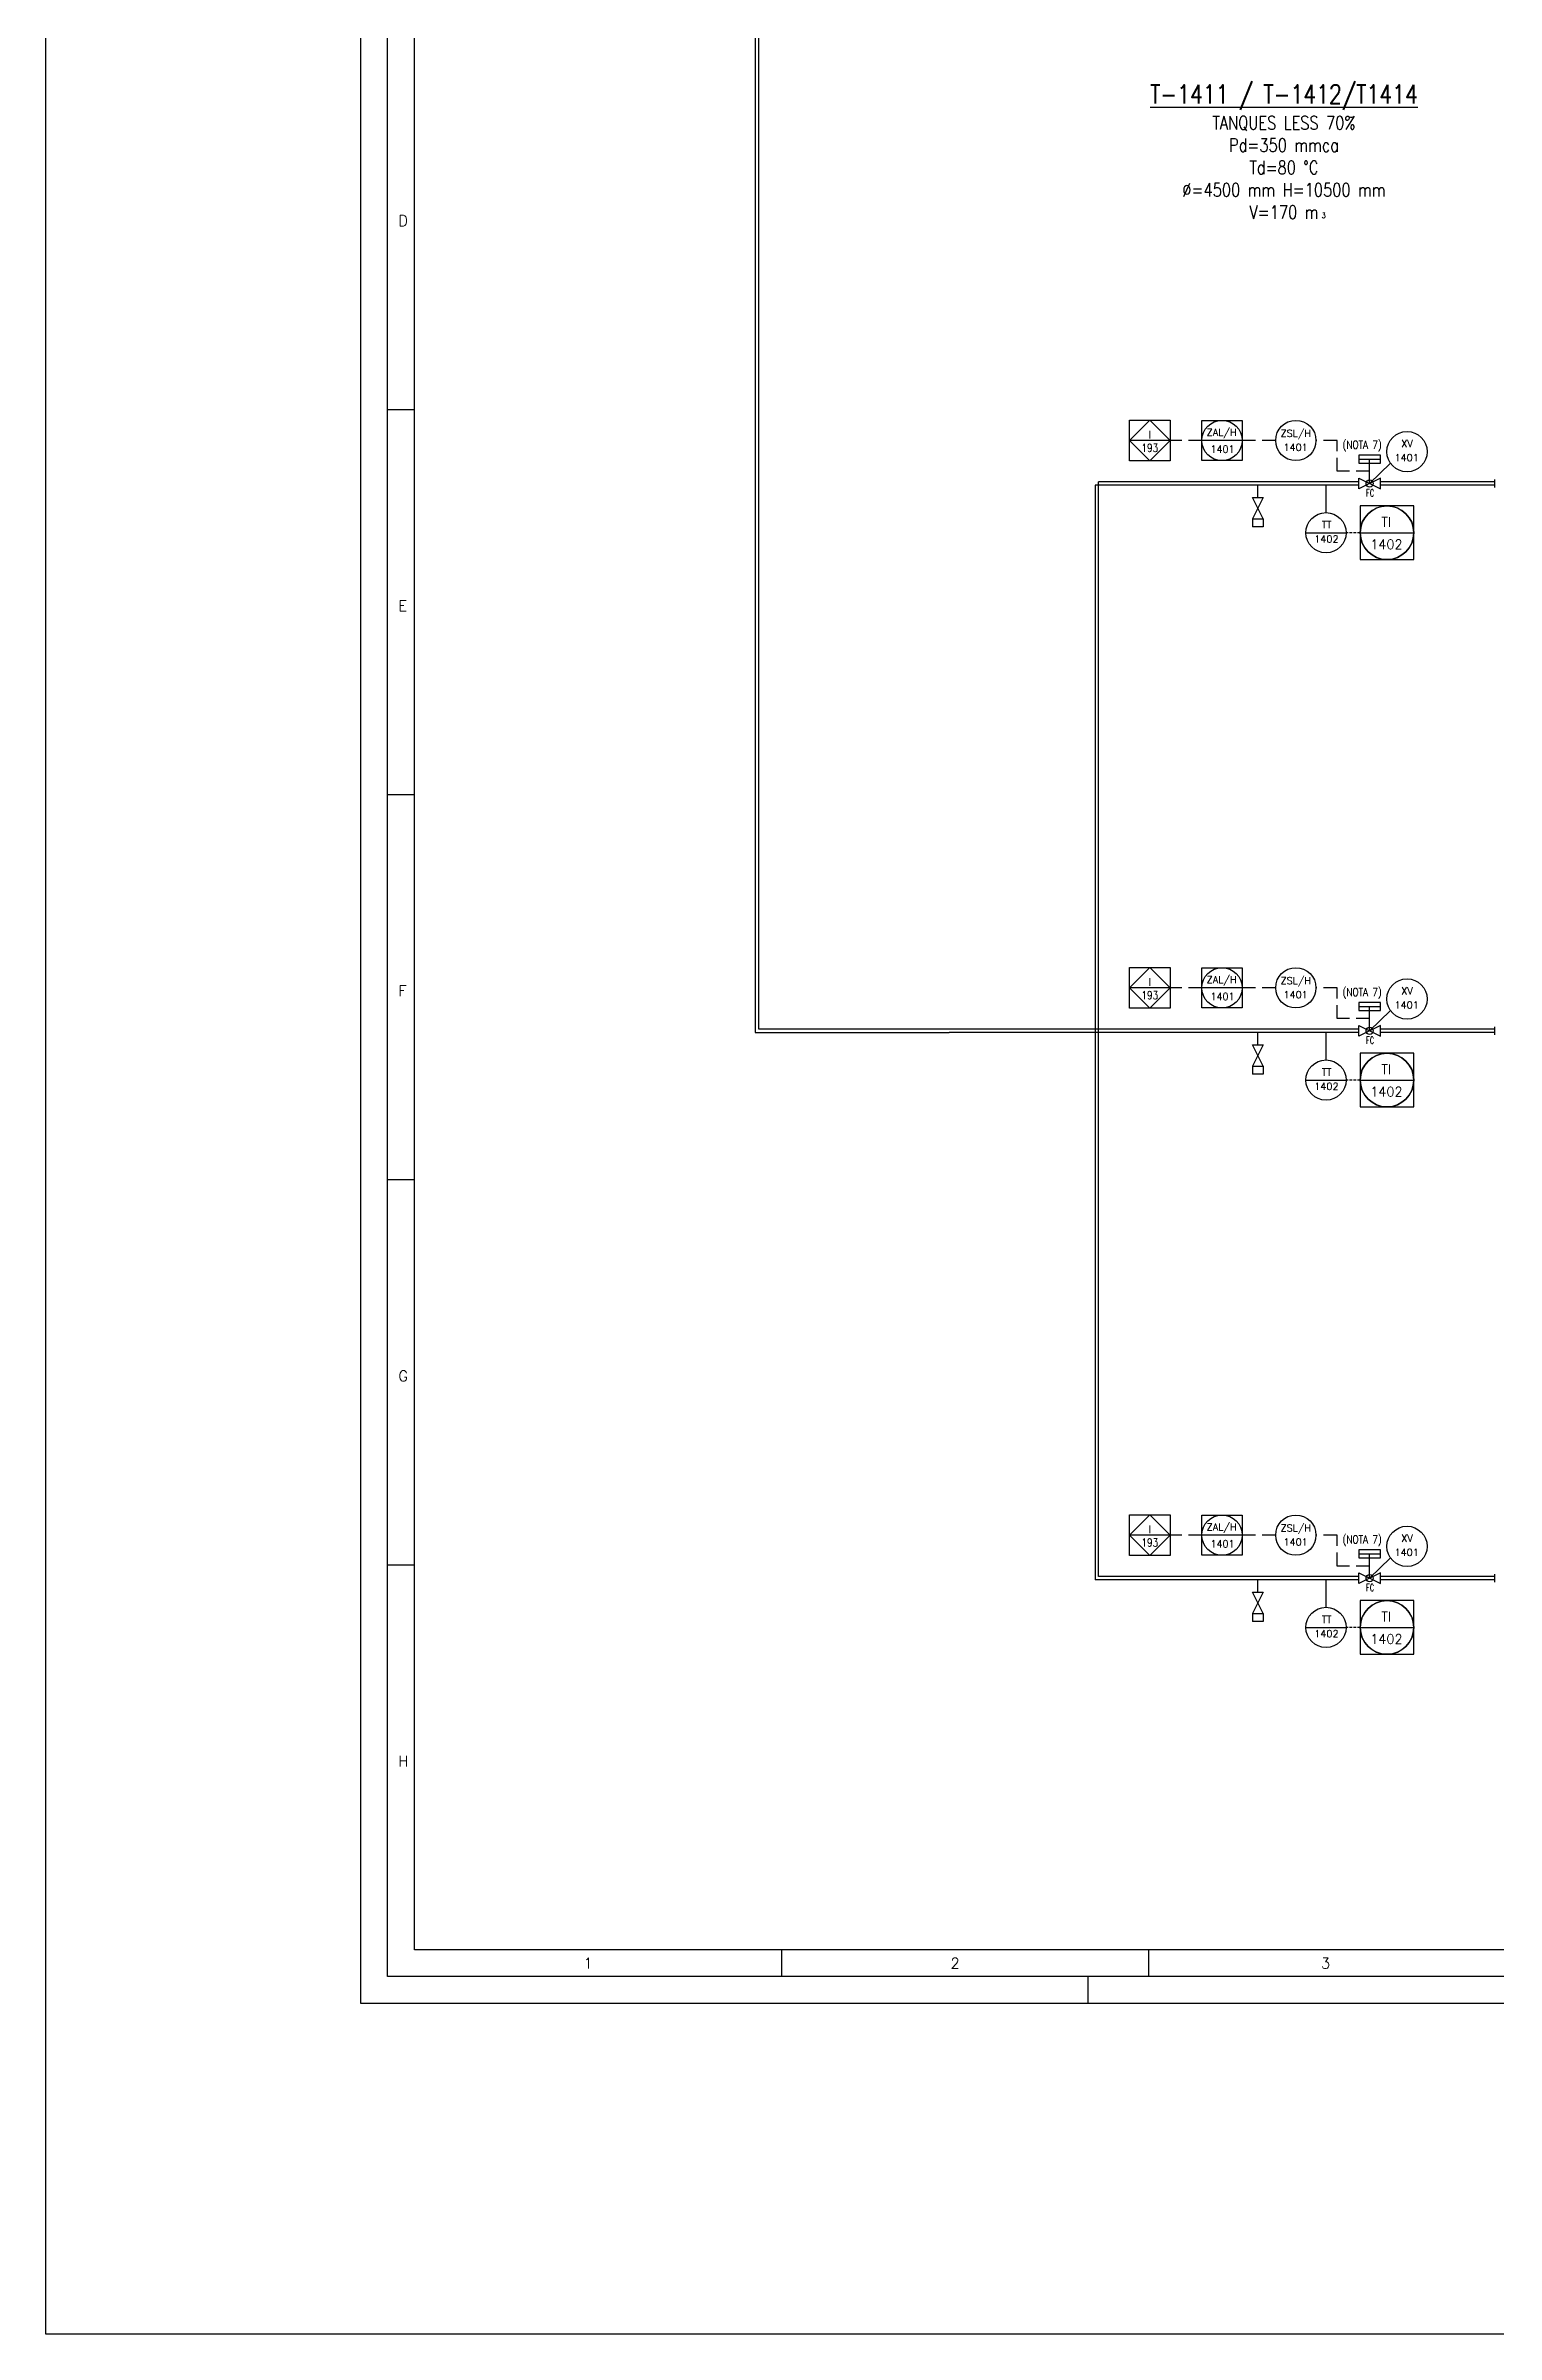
# Model space of a CAD drawing. Header units: millimetres. Extents: x 108 to 2962, y 3858 to 4561.
# Drawn here: x 107.7 to 378.1, y 3857.6 to 4283.9 of the extents above; entities that cross this region are included whole.
import ezdxf
from ezdxf.enums import TextEntityAlignment as Align

# ---------------------------------------------------------------- set-up
doc = ezdxf.new("R2010")
doc.units = ezdxf.units.MM
doc.linetypes.add('TRAZOS', pattern=[0.75, 0.5, -0.25])
doc.layers.add('-FNX_TUBERÍA', color=1, linetype='TRAZOS', true_color=0xff0000)
doc.layers.add('TUBERÍA3', color=1, linetype='Continuous', true_color=0xff0000)
for name, color, linetype in [('CAJETIN', 1, 'Continuous'), ('FORMATO', 7, 'Continuous'), ('INSTRUMENTOS', 1, 'Continuous'), ('TEX', 7, 'Continuous'), ('TEXTO-INSTRUMENTACION', 7, 'Continuous'), ('TEXTO-VALVULAS Y ACCESORIOS', 7, 'Continuous'), ('TUBERIA', 5, 'Continuous'), ('VALVULAS Y ACCESORIOS', 1, 'Continuous')]:
    doc.layers.add(name, color=color, linetype=linetype)
doc.styles.add('PY', font='ROMANS.shx')
doc.styles.add('PY1', font='ROMANS.shx', dxfattribs={"width": 0.8})
doc.styles.add('PY3', font='ROMANS.shx', dxfattribs={"width": 0.6})
doc.styles.add('TXT', font='txt')
doc.linetypes.add('SEÑAL_MECANICA2', pattern='A,4.411183,["o",PY,S=4.130212,R=360,X=0,Y=-1.374288],0.588817,-0.374158,["",PY,S=2,R=360,X=0,Y=-0.688262],-2.183682', length=7.55784)

# ---------------------------------------------------------------- blocks, each defined once
blk = doc.blocks.new('VALV GLOB-V')
at = {"layer": 'INSTRUMENTOS', "color": 1, "flags": 128}
blk.add_lwpolyline([(5.7, -1.43), (5.7, 1.43), (0, -1.43), (0, 1.43)], close=True, dxfattribs=at)
at = {"layer": 'INSTRUMENTOS', "color": 1}
blk.add_circle((2.85, 0), 0.95, dxfattribs=at)
at = {"layer": 'INSTRUMENTOS', "color": 7, "linetype": 'SEÑAL_MECANICA2', "style": 'PY'}
blk.add_attdef('REF.', text='', height=2, dxfattribs=at).set_placement((3, -3.37), align=Align.MIDDLE)
blk = doc.blocks.new('SEÑAL CIR')
at = {"color": 1}
blk.add_circle((0, 5.7), 5.7, dxfattribs=at)
at = {"layer": 'INSTRUMENTOS', "linetype": 'Continuous', "style": 'PY', "flags": 4}
for p in [(0.18, 6.94), (0.13, 2.95)]:
    blk.add_attdef('---', text='', height=2, dxfattribs=at).set_placement(p, align=Align.CENTER)
blk = doc.blocks.new('SEÑAL CIRCU MARCO')
at = {"color": 1, "linetype": 'Continuous', "ltscale": 0.5}
blk.add_line((5.7, 5.7), (-5.7, 5.7), dxfattribs=at)
at = {"color": 1, "flags": 128}
blk.add_lwpolyline([(5.7, 0), (-5.7, 0), (-5.7, 11.4), (5.7, 11.4)], close=True, dxfattribs=at)
at = {"color": 1}
blk.add_circle((0, 5.7), 5.7, dxfattribs=at)
at = {"style": 'PY'}
for tag, p in [('XXX', (0.18, 7.98)), ('YYY', (0.13, 3.24))]:
    blk.add_attdef(tag, text='', height=2, dxfattribs=at).set_placement(p, align=Align.MIDDLE)
blk = doc.blocks.new('SECUENCIA PROGRAMADA EN SISTEMA DE CONTROL PLC')
at = {"layer": 'INSTRUMENTOS'}
blk.add_line((-5, 5), (5, 5), dxfattribs=at)
at = {"layer": 'INSTRUMENTOS', "flags": 128}
for points in [[(0, 0), (-5, 5), (0, 10), (5, 5)], [(-5, 0), (5, 0), (5, 10), (-5, 10)]]:
    blk.add_lwpolyline(points, close=True, dxfattribs=at)
at = {"layer": 'TEXTO-INSTRUMENTACION', "linetype": 'Continuous', "style": 'PY1', "width": 0.8}
for tag, p in [('XXX', (0.01, 6.43)), ('YYY', (0.01, 3.17))]:
    blk.add_attdef(tag, text='', height=2, dxfattribs=at).set_placement(p, align=Align.MIDDLE_CENTER)
blk = doc.blocks.new('VALV TIPO COMPUERTA')
at = {"layer": 'VALVULAS Y ACCESORIOS', "flags": 128}
blk.add_lwpolyline([(0, -1.33), (0, 1.33), (5.33, -1.33), (5.33, 1.33)], close=True, dxfattribs=at)
at = {"layer": 'TEXTO-VALVULAS Y ACCESORIOS', "linetype": 'SEÑAL_MECANICA2', "style": 'PY1', "width": 0.8}
blk.add_attdef('REF.', text='', height=2, dxfattribs=at).set_placement((2.94, -3.07), align=Align.MIDDLE)
blk = doc.blocks.new('TAPA ROSCADA S.W.')
at = {"layer": 'VALVULAS Y ACCESORIOS', "ltscale": 0.1}
for p, q in [((-0.75, 1), (0.75, 1)), ((0.75, 1), (0.75, -1)), ((-0.75, -1), (0.75, -1))]:
    blk.add_line(p, q, dxfattribs=at)
blk = doc.blocks.new('MARCO-A1')
at = {"layer": 'FORMATO', "color": 5}
for p, q in [((5, 297), (10, 297)), ((5, 225.25), (10, 225.25)), ((5, 153.5), (10, 153.5)), ((5, 81.75), (10, 81.75)), ((78.42, 10), (78.42, 5)), ((146.83, 10), (146.83, 5))]:
    blk.add_line(p, q, dxfattribs=at)
at = {"layer": 'FORMATO', "color": 1, "linetype": 'Continuous'}
blk.add_line((135.5, 5), (135.5, 0), dxfattribs=at)
at = {"layer": 'FORMATO', "color": 1}
blk.add_lwpolyline([(0, 594), (841, 594), (841, 0), (0, 0)], close=True, dxfattribs=at)
at = {"layer": 'FORMATO', "color": 5}
blk.add_lwpolyline([(5, 589), (836, 589), (836, 5), (5, 5)], close=True, dxfattribs=at)
at = {"layer": 'FORMATO', "color": 8, "linetype": 'Continuous'}
blk.add_lwpolyline([(10, 584), (831, 584), (831, 10), (10, 10)], close=True, dxfattribs=at)
at = {"layer": 'FORMATO', "color": 1, "style": 'PY'}
for s, p in [('D', (7, 331.17)), ('E', (7, 259.42)), ('F', (7, 187.67)), ('G', (7, 115.92)), ('H', (7, 44.17)), ('1', (41.52, 6.5)), ('2', (109.93, 6.5)), ('3', (178.99, 6.5))]:
    blk.add_text(s, height=2, dxfattribs=at).set_placement(p)

msp = doc.modelspace()

# ---------------------------------------------------------------- linework, layer by layer
at = {"layer": '-FNX_TUBERÍA'}
for points in [[(352.74, 4193.22), (350.12, 4193.22)], [(352.74, 4091.24), (350.12, 4091.24)], [(352.74, 3989.26), (350.12, 3989.26)]]:
    msp.add_lwpolyline(points, dxfattribs=at)
at = {"color": 1}
for p, q in [((354.5, 4202.39), (358.38, 4206.21)), ((346.37, 4196.97), (346.37, 4202.09)), ((342.62, 4193.22), (350.12, 4193.22)), ((354.5, 4100.41), (358.38, 4104.23)), ((346.37, 4094.99), (346.37, 4100.11)), ((342.62, 4091.24), (350.12, 4091.24)), ((354.5, 3998.43), (358.38, 4002.25)), ((346.37, 3993.01), (346.37, 3998.13)), ((342.62, 3989.26), (350.12, 3989.26))]:
    msp.add_line(p, q, dxfattribs=at)
at = {"color": 2}
msp.add_lwpolyline([(107.7, 4560.78), (1052.9, 4560.78), (1052.9, 3857.56), (107.7, 3857.56)], close=True, dxfattribs=at)
at = {"layer": 'CAJETIN', "color": 1, "linetype": 'TRAZOS', "ltscale": 5}
for p, q in [((323.23, 4210.41), (317.29, 4210.41)), ((336.99, 4210.41), (330.73, 4210.41)), ((348.43, 4210.41), (344.49, 4210.41)), ((348.43, 4204.66), (348.43, 4210.41)), ((354.5, 4204.66), (348.43, 4204.66)), ((323.23, 4108.43), (317.29, 4108.43)), ((336.99, 4108.43), (330.73, 4108.43)), ((348.43, 4108.43), (344.49, 4108.43)), ((348.43, 4102.68), (348.43, 4108.43)), ((354.5, 4102.68), (348.43, 4102.68)), ((323.23, 4006.45), (317.29, 4006.45)), ((336.99, 4006.45), (330.73, 4006.45)), ((348.43, 4006.45), (344.49, 4006.45)), ((348.43, 4000.7), (348.43, 4006.45)), ((354.5, 4000.7), (348.43, 4000.7))]:
    msp.add_line(p, q, dxfattribs=at)
at = {"layer": 'TUBERIA', "color": 4, "linetype": 'Continuous'}
for p, q in [((352.5, 4202.09), (303.36, 4202.09)), ((366.02, 4202.09), (356.5, 4202.09)), ((366.02, 4202.09), (356.5, 4202.09)), ((366.02, 4202.09), (356.5, 4202.09)), ((373.49, 4202.09), (366.02, 4202.09)), ((373.49, 4202.09), (369.97, 4202.09)), ((377.86, 4202.09), (373.49, 4202.09)), ((352.5, 4100.11), (276.12, 4100.11)), ((366.02, 4100.11), (356.5, 4100.11)), ((366.02, 4100.11), (356.5, 4100.11)), ((366.02, 4100.11), (356.5, 4100.11)), ((373.49, 4100.11), (366.02, 4100.11)), ((373.49, 4100.11), (369.97, 4100.11)), ((377.86, 4100.11), (373.49, 4100.11)), ((352.5, 3998.13), (303.36, 3998.13)), ((366.02, 3998.13), (356.5, 3998.13)), ((366.02, 3998.13), (356.5, 3998.13)), ((366.02, 3998.13), (356.5, 3998.13)), ((373.49, 3998.13), (366.02, 3998.13)), ((373.49, 3998.13), (369.97, 3998.13)), ((377.86, 3998.13), (373.49, 3998.13))]:
    msp.add_line(p, q, dxfattribs=at)
at = {"layer": 'TUBERIA', "color": 5, "linetype": 'Continuous'}
for p, q in [((352.5, 4202.69), (303.96, 4202.69)), ((332.13, 4202.69), (322.6, 4202.69)), ((332.13, 4202.69), (322.6, 4202.69)), ((366.02, 4202.69), (356.5, 4202.69)), ((366.02, 4202.69), (356.5, 4202.69)), ((369.97, 4202.69), (356.5, 4202.69)), ((374.09, 4202.69), (369.97, 4202.69)), ((374.09, 4202.69), (369.97, 4202.69)), ((377.86, 4202.69), (374.09, 4202.69)), ((352.5, 4100.71), (276.72, 4100.71)), ((332.13, 4100.71), (322.6, 4100.71)), ((332.13, 4100.71), (322.6, 4100.71)), ((366.02, 4100.71), (356.5, 4100.71)), ((366.02, 4100.71), (356.5, 4100.71)), ((369.97, 4100.71), (356.5, 4100.71)), ((374.09, 4100.71), (369.97, 4100.71)), ((374.09, 4100.71), (369.97, 4100.71)), ((377.86, 4100.71), (374.09, 4100.71)), ((352.5, 3998.73), (303.96, 3998.73)), ((332.13, 3998.73), (322.6, 3998.73)), ((332.13, 3998.73), (322.6, 3998.73)), ((366.02, 3998.73), (356.5, 3998.73)), ((366.02, 3998.73), (356.5, 3998.73)), ((369.97, 3998.73), (356.5, 3998.73)), ((374.09, 3998.73), (369.97, 3998.73)), ((374.09, 3998.73), (369.97, 3998.73)), ((377.86, 3998.73), (374.09, 3998.73))]:
    msp.add_line(p, q, dxfattribs=at)
at = {"layer": 'TUBERIA'}
msp.add_line((303.96, 3998.73), (303.96, 4202.69), dxfattribs=at)
at = {"layer": 'TUBERIA', "lineweight": 30}
for p, q in [((333.68, 4199.8), (333.68, 4202.09)), ((333.68, 4097.82), (333.68, 4100.11)), ((333.68, 3995.84), (333.68, 3998.13))]:
    msp.add_line(p, q, dxfattribs=at)
at = {"layer": 'TUBERIA', "color": 5, "linetype": 'Continuous'}
msp.add_lwpolyline([(276.72, 4100.71), (240.62, 4100.71), (240.62, 4370.52), (752.18, 4370.52), (752.18, 4430.74)], dxfattribs=at)
at = {"layer": 'TUBERIA', "color": 4, "linetype": 'Continuous'}
for points in [[(751.56, 4429.94), (751.56, 4371.1), (239.96, 4371.1), (239.96, 4100.11), (276.12, 4100.11)], [(303.36, 4202.09), (303.36, 3998.13)]]:
    msp.add_lwpolyline(points, dxfattribs=at)
at = {"layer": 'TUBERÍA3'}
for centre in [(357.74, 4193.22), (357.74, 4091.24), (357.74, 3989.25)]:
    msp.add_circle(centre, 5, dxfattribs=at)
at = {"layer": 'VALVULAS Y ACCESORIOS'}
for p, q in [((352.5, 4206.93), (356.5, 4206.93)), ((354.5, 4202.39), (354.5, 4206.93)), ((352.5, 4104.95), (356.5, 4104.95)), ((354.5, 4100.41), (354.5, 4104.95)), ((352.5, 4002.96), (356.5, 4002.96)), ((354.5, 3998.43), (354.5, 4002.96))]:
    msp.add_line(p, q, dxfattribs=at)
at = {"layer": 'VALVULAS Y ACCESORIOS', "ltscale": 0.1}
for p, q in [((377.86, 4201.64), (377.86, 4203.14)), ((377.86, 4099.66), (377.86, 4101.16)), ((377.86, 3997.68), (377.86, 3999.18))]:
    msp.add_line(p, q, dxfattribs=at)
at = {"layer": 'VALVULAS Y ACCESORIOS', "flags": 128}
for points in [[(352.5, 4207.68), (352.5, 4206.18), (356.5, 4206.18), (356.5, 4207.68)], [(352.5, 4201.39), (352.5, 4203.39), (356.5, 4201.39), (356.5, 4203.39)], [(352.5, 4105.7), (352.5, 4104.2), (356.5, 4104.2), (356.5, 4105.7)], [(352.5, 4099.41), (352.5, 4101.41), (356.5, 4099.41), (356.5, 4101.41)], [(352.5, 4003.71), (352.5, 4002.21), (356.5, 4002.21), (356.5, 4003.71)], [(352.5, 3997.43), (352.5, 3999.43), (356.5, 3997.43), (356.5, 3999.43)]]:
    msp.add_lwpolyline(points, close=True, dxfattribs=at)

# ---------------------------------------------------------------- block references
msp.add_blockref('MARCO-A1', (166.44, 3919.19))
ref = msp.add_blockref('SECUENCIA PROGRAMADA EN SISTEMA DE CONTROL PLC', (313.52, 4206.64), dxfattribs=dict(xscale=-0.7541787529657995, yscale=0.7541787529659701, zscale=0.7541787529659798))
ref.add_attrib('XXX', 'I', dxfattribs={"layer": 'TEXTO-INSTRUMENTACION', "linetype": 'Continuous', "height": 1.51, "style": 'TXT'}).set_placement((313.52, 4211.49), align=Align.MIDDLE_CENTER)
ref.add_attrib('YYY', '193', dxfattribs={"layer": 'TEXTO-INSTRUMENTACION', "linetype": 'Continuous', "height": 1.508, "style": 'PY1', "width": 0.8}).set_placement((313.52, 4209.03), align=Align.MIDDLE_CENTER)
ref = msp.add_blockref('SEÑAL CIRCU MARCO', (326.98, 4206.66), dxfattribs=dict(xscale=0.6578250000000025, yscale=0.6578250000000025, zscale=0.6578250000000025))
ref.add_attrib('XXX', 'ZAL/H', dxfattribs={"height": 1.316, "style": 'PY'}).set_placement((326.93, 4211.82), align=Align.MIDDLE)
ref.add_attrib('YYY', '1401', dxfattribs={"height": 1.316, "style": 'PY'}).set_placement((327.07, 4208.79), align=Align.MIDDLE)
at = {"linetype": 'Continuous'}
ref = msp.add_blockref('SEÑAL CIR', (340.74, 4206.66), dxfattribs=dict(at, xscale=0.6578250000000025, yscale=0.6578250000000025, zscale=0.6578250000000025))
ref.add_attrib('---', 'ZSL/H', dxfattribs={"layer": 'INSTRUMENTOS', "color": 7, "linetype": 'Continuous', "height": 1.316, "style": 'PY'}).set_placement((340.74, 4211.09), align=Align.CENTER)
ref.add_attrib('---', '1401', dxfattribs={"layer": 'INSTRUMENTOS', "color": 7, "linetype": 'Continuous', "height": 1.316, "style": 'PY'}).set_placement((340.69, 4208.47), align=Align.CENTER)
ref = msp.add_blockref('SEÑAL CIR', (361.47, 4204.57), dxfattribs=dict(at, xscale=0.6578250000000025, yscale=0.6578250000000025, zscale=0.6578250000000025))
ref.add_attrib('---', 'XV', dxfattribs={"layer": 'INSTRUMENTOS', "color": 7, "linetype": 'Continuous', "height": 1.316, "style": 'PY'}).set_placement((361.47, 4209.19), align=Align.CENTER)
ref.add_attrib('---', '1401', dxfattribs={"layer": 'INSTRUMENTOS', "color": 7, "linetype": 'Continuous', "height": 1.316, "style": 'PY'}).set_placement((361.42, 4206.57), align=Align.CENTER)
ref = msp.add_blockref('VALV GLOB-V', (352.5, 4202.39), dxfattribs=dict(at, xscale=0.7017547368416217, yscale=0.7017547368416217, zscale=0.7017547368416217))
ref.add_attrib('REF.', 'FC', dxfattribs={"layer": 'INSTRUMENTOS', "color": 7, "linetype": 'SEÑAL_MECANICA2', "height": 1.333, "style": 'PY3', "width": 0.6}).set_placement((354.6, 4200.64), align=Align.MIDDLE)
at = {"linetype": 'Continuous', "xscale": 0.75, "yscale": 0.75, "zscale": 0.75, "rotation": 270}
for p in [(333.68, 4199.8), (333.68, 4097.82), (333.68, 3995.84)]:
    msp.add_blockref('VALV TIPO COMPUERTA', p, dxfattribs=at)
at = {"color": 1, "linetype": 'Continuous', "rotation": 270}
for p in [(333.68, 4195.05), (333.68, 4093.07), (333.68, 3991.09)]:
    msp.add_blockref('TAPA ROSCADA S.W.', p, dxfattribs=at)
at = {"linetype": 'Continuous'}
ref = msp.add_blockref('SEÑAL CIR', (346.37, 4189.47), dxfattribs=dict(at, xscale=0.6578250000000025, yscale=0.6578250000000025, zscale=0.6578250000000025))
ref.add_attrib('---', 'TT', dxfattribs={"layer": 'INSTRUMENTOS', "color": 7, "linetype": 'Continuous', "height": 1.316, "style": 'PY'}).set_placement((346.49, 4194.04), align=Align.CENTER)
ref.add_attrib('---', '1402', dxfattribs={"layer": 'INSTRUMENTOS', "color": 7, "linetype": 'Continuous', "height": 1.316, "style": 'PY'}).set_placement((346.45, 4191.41), align=Align.CENTER)
ref = msp.add_blockref('SEÑAL CIRCU MARCO', (357.74, 4188.22), dxfattribs=dict(xscale=-0.8771000000000413, yscale=0.8771000000000413, zscale=0.8771000000000413))
ref.add_attrib('XXX', 'TI', dxfattribs={"height": 1.754, "style": 'PY'}).set_placement((357.58, 4195.22), align=Align.MIDDLE)
ref.add_attrib('YYY', '1402', dxfattribs={"height": 1.754, "style": 'PY'}).set_placement((357.63, 4191.06), align=Align.MIDDLE)
ref = msp.add_blockref('SECUENCIA PROGRAMADA EN SISTEMA DE CONTROL PLC', (313.52, 4104.66), dxfattribs=dict(xscale=-0.7541787529657995, yscale=0.7541787529659701, zscale=0.7541787529659798))
ref.add_attrib('XXX', 'I', dxfattribs={"layer": 'TEXTO-INSTRUMENTACION', "linetype": 'Continuous', "height": 1.51, "style": 'TXT'}).set_placement((313.52, 4109.51), align=Align.MIDDLE_CENTER)
ref.add_attrib('YYY', '193', dxfattribs={"layer": 'TEXTO-INSTRUMENTACION', "linetype": 'Continuous', "height": 1.508, "style": 'PY1', "width": 0.8}).set_placement((313.52, 4107.05), align=Align.MIDDLE_CENTER)
ref = msp.add_blockref('SEÑAL CIRCU MARCO', (326.98, 4104.68), dxfattribs=dict(xscale=0.6578250000000025, yscale=0.6578250000000025, zscale=0.6578250000000025))
ref.add_attrib('XXX', 'ZAL/H', dxfattribs={"height": 1.316, "style": 'PY'}).set_placement((326.93, 4109.84), align=Align.MIDDLE)
ref.add_attrib('YYY', '1401', dxfattribs={"height": 1.316, "style": 'PY'}).set_placement((327.07, 4106.81), align=Align.MIDDLE)
ref = msp.add_blockref('SEÑAL CIR', (340.74, 4104.68), dxfattribs=dict(at, xscale=0.6578250000000025, yscale=0.6578250000000025, zscale=0.6578250000000025))
ref.add_attrib('---', 'ZSL/H', dxfattribs={"layer": 'INSTRUMENTOS', "color": 7, "linetype": 'Continuous', "height": 1.316, "style": 'PY'}).set_placement((340.74, 4109.11), align=Align.CENTER)
ref.add_attrib('---', '1401', dxfattribs={"layer": 'INSTRUMENTOS', "color": 7, "linetype": 'Continuous', "height": 1.316, "style": 'PY'}).set_placement((340.69, 4106.49), align=Align.CENTER)
ref = msp.add_blockref('SEÑAL CIR', (361.47, 4102.59), dxfattribs=dict(at, xscale=0.6578250000000025, yscale=0.6578250000000025, zscale=0.6578250000000025))
ref.add_attrib('---', 'XV', dxfattribs={"layer": 'INSTRUMENTOS', "color": 7, "linetype": 'Continuous', "height": 1.316, "style": 'PY'}).set_placement((361.47, 4107.21), align=Align.CENTER)
ref.add_attrib('---', '1401', dxfattribs={"layer": 'INSTRUMENTOS', "color": 7, "linetype": 'Continuous', "height": 1.316, "style": 'PY'}).set_placement((361.42, 4104.59), align=Align.CENTER)
ref = msp.add_blockref('VALV GLOB-V', (352.5, 4100.41), dxfattribs=dict(at, xscale=0.7017547368416217, yscale=0.7017547368416217, zscale=0.7017547368416217))
ref.add_attrib('REF.', 'FC', dxfattribs={"layer": 'INSTRUMENTOS', "color": 7, "linetype": 'SEÑAL_MECANICA2', "height": 1.333, "style": 'PY3', "width": 0.6}).set_placement((354.6, 4098.66), align=Align.MIDDLE)
ref = msp.add_blockref('SEÑAL CIR', (346.37, 4087.49), dxfattribs=dict(at, xscale=0.6578250000000025, yscale=0.6578250000000025, zscale=0.6578250000000025))
ref.add_attrib('---', 'TT', dxfattribs={"layer": 'INSTRUMENTOS', "color": 7, "linetype": 'Continuous', "height": 1.316, "style": 'PY'}).set_placement((346.49, 4092.05), align=Align.CENTER)
ref.add_attrib('---', '1402', dxfattribs={"layer": 'INSTRUMENTOS', "color": 7, "linetype": 'Continuous', "height": 1.316, "style": 'PY'}).set_placement((346.45, 4089.43), align=Align.CENTER)
ref = msp.add_blockref('SEÑAL CIRCU MARCO', (357.74, 4086.24), dxfattribs=dict(xscale=-0.8771000000000413, yscale=0.8771000000000413, zscale=0.8771000000000413))
ref.add_attrib('XXX', 'TI', dxfattribs={"height": 1.754, "style": 'PY'}).set_placement((357.58, 4093.24), align=Align.MIDDLE)
ref.add_attrib('YYY', '1402', dxfattribs={"height": 1.754, "style": 'PY'}).set_placement((357.63, 4089.08), align=Align.MIDDLE)
ref = msp.add_blockref('SECUENCIA PROGRAMADA EN SISTEMA DE CONTROL PLC', (313.52, 4002.68), dxfattribs=dict(xscale=-0.7541787529657995, yscale=0.7541787529659701, zscale=0.7541787529659798))
ref.add_attrib('XXX', 'I', dxfattribs={"layer": 'TEXTO-INSTRUMENTACION', "linetype": 'Continuous', "height": 1.51, "style": 'TXT'}).set_placement((313.52, 4007.53), align=Align.MIDDLE_CENTER)
ref.add_attrib('YYY', '193', dxfattribs={"layer": 'TEXTO-INSTRUMENTACION', "linetype": 'Continuous', "height": 1.508, "style": 'PY1', "width": 0.8}).set_placement((313.52, 4005.07), align=Align.MIDDLE_CENTER)
ref = msp.add_blockref('SEÑAL CIRCU MARCO', (326.98, 4002.7), dxfattribs=dict(xscale=0.6578250000000025, yscale=0.6578250000000025, zscale=0.6578250000000025))
ref.add_attrib('XXX', 'ZAL/H', dxfattribs={"height": 1.316, "style": 'PY'}).set_placement((326.93, 4007.86), align=Align.MIDDLE)
ref.add_attrib('YYY', '1401', dxfattribs={"height": 1.316, "style": 'PY'}).set_placement((327.07, 4004.83), align=Align.MIDDLE)
ref = msp.add_blockref('SEÑAL CIR', (340.74, 4002.7), dxfattribs=dict(at, xscale=0.6578250000000025, yscale=0.6578250000000025, zscale=0.6578250000000025))
ref.add_attrib('---', 'ZSL/H', dxfattribs={"layer": 'INSTRUMENTOS', "color": 7, "linetype": 'Continuous', "height": 1.316, "style": 'PY'}).set_placement((340.74, 4007.13), align=Align.CENTER)
ref.add_attrib('---', '1401', dxfattribs={"layer": 'INSTRUMENTOS', "color": 7, "linetype": 'Continuous', "height": 1.316, "style": 'PY'}).set_placement((340.69, 4004.5), align=Align.CENTER)
ref = msp.add_blockref('SEÑAL CIR', (361.47, 4000.61), dxfattribs=dict(at, xscale=0.6578250000000025, yscale=0.6578250000000025, zscale=0.6578250000000025))
ref.add_attrib('---', 'XV', dxfattribs={"layer": 'INSTRUMENTOS', "color": 7, "linetype": 'Continuous', "height": 1.316, "style": 'PY'}).set_placement((361.47, 4005.23), align=Align.CENTER)
ref.add_attrib('---', '1401', dxfattribs={"layer": 'INSTRUMENTOS', "color": 7, "linetype": 'Continuous', "height": 1.316, "style": 'PY'}).set_placement((361.42, 4002.61), align=Align.CENTER)
ref = msp.add_blockref('VALV GLOB-V', (352.5, 3998.43), dxfattribs=dict(at, xscale=0.7017547368416217, yscale=0.7017547368416217, zscale=0.7017547368416217))
ref.add_attrib('REF.', 'FC', dxfattribs={"layer": 'INSTRUMENTOS', "color": 7, "linetype": 'SEÑAL_MECANICA2', "height": 1.333, "style": 'PY3', "width": 0.6}).set_placement((354.6, 3996.68), align=Align.MIDDLE)
ref = msp.add_blockref('SEÑAL CIR', (346.37, 3985.51), dxfattribs=dict(at, xscale=0.6578250000000025, yscale=0.6578250000000025, zscale=0.6578250000000025))
ref.add_attrib('---', 'TT', dxfattribs={"layer": 'INSTRUMENTOS', "color": 7, "linetype": 'Continuous', "height": 1.316, "style": 'PY'}).set_placement((346.49, 3990.07), align=Align.CENTER)
ref.add_attrib('---', '1402', dxfattribs={"layer": 'INSTRUMENTOS', "color": 7, "linetype": 'Continuous', "height": 1.316, "style": 'PY'}).set_placement((346.45, 3987.45), align=Align.CENTER)
ref = msp.add_blockref('SEÑAL CIRCU MARCO', (357.74, 3984.26), dxfattribs=dict(xscale=-0.8771000000000413, yscale=0.8771000000000413, zscale=0.8771000000000413))
ref.add_attrib('XXX', 'TI', dxfattribs={"height": 1.754, "style": 'PY'}).set_placement((357.58, 3991.26), align=Align.MIDDLE)
ref.add_attrib('YYY', '1402', dxfattribs={"height": 1.754, "style": 'PY'}).set_placement((357.63, 3987.1), align=Align.MIDDLE)

# ---------------------------------------------------------------- texts
at = {"layer": 'CAJETIN', "color": 5, "linetype": 'Continuous', "insert": (338.53, 4276.69), "char_height": 3.5, "width": 66.3747, "attachment_point": 2, "style": 'PY1'}
msp.add_mtext('{\\LT-1411 / T-1412/T1414\\P\\H0.7143x;\\l\\C7;TANQUES LESS 70%\\PPd=350 mmca\\PTd=80 °C\\C5;\\P\\C7;%%C=4500 mm H=10500 mm\\PV=170 m}', dxfattribs=at)
at = {"layer": 'TEX', "color": 7, "attachment_point": 5, "style": 'PY1'}
for s, insert, char_height, width in [('3', (345.95, 4252.33), 1, 14.3018), ('(NOTA 7)', (353.11, 4209.37), 1.5, 21.4527), ('(NOTA 7)', (353.11, 4107.39), 1.5, 21.4527), ('(NOTA 7)', (353.11, 4005.41), 1.5, 21.4527)]:
    msp.add_mtext(s, dxfattribs=dict(at, insert=insert, char_height=char_height, width=width))

doc.saveas('drawing.dxf')
